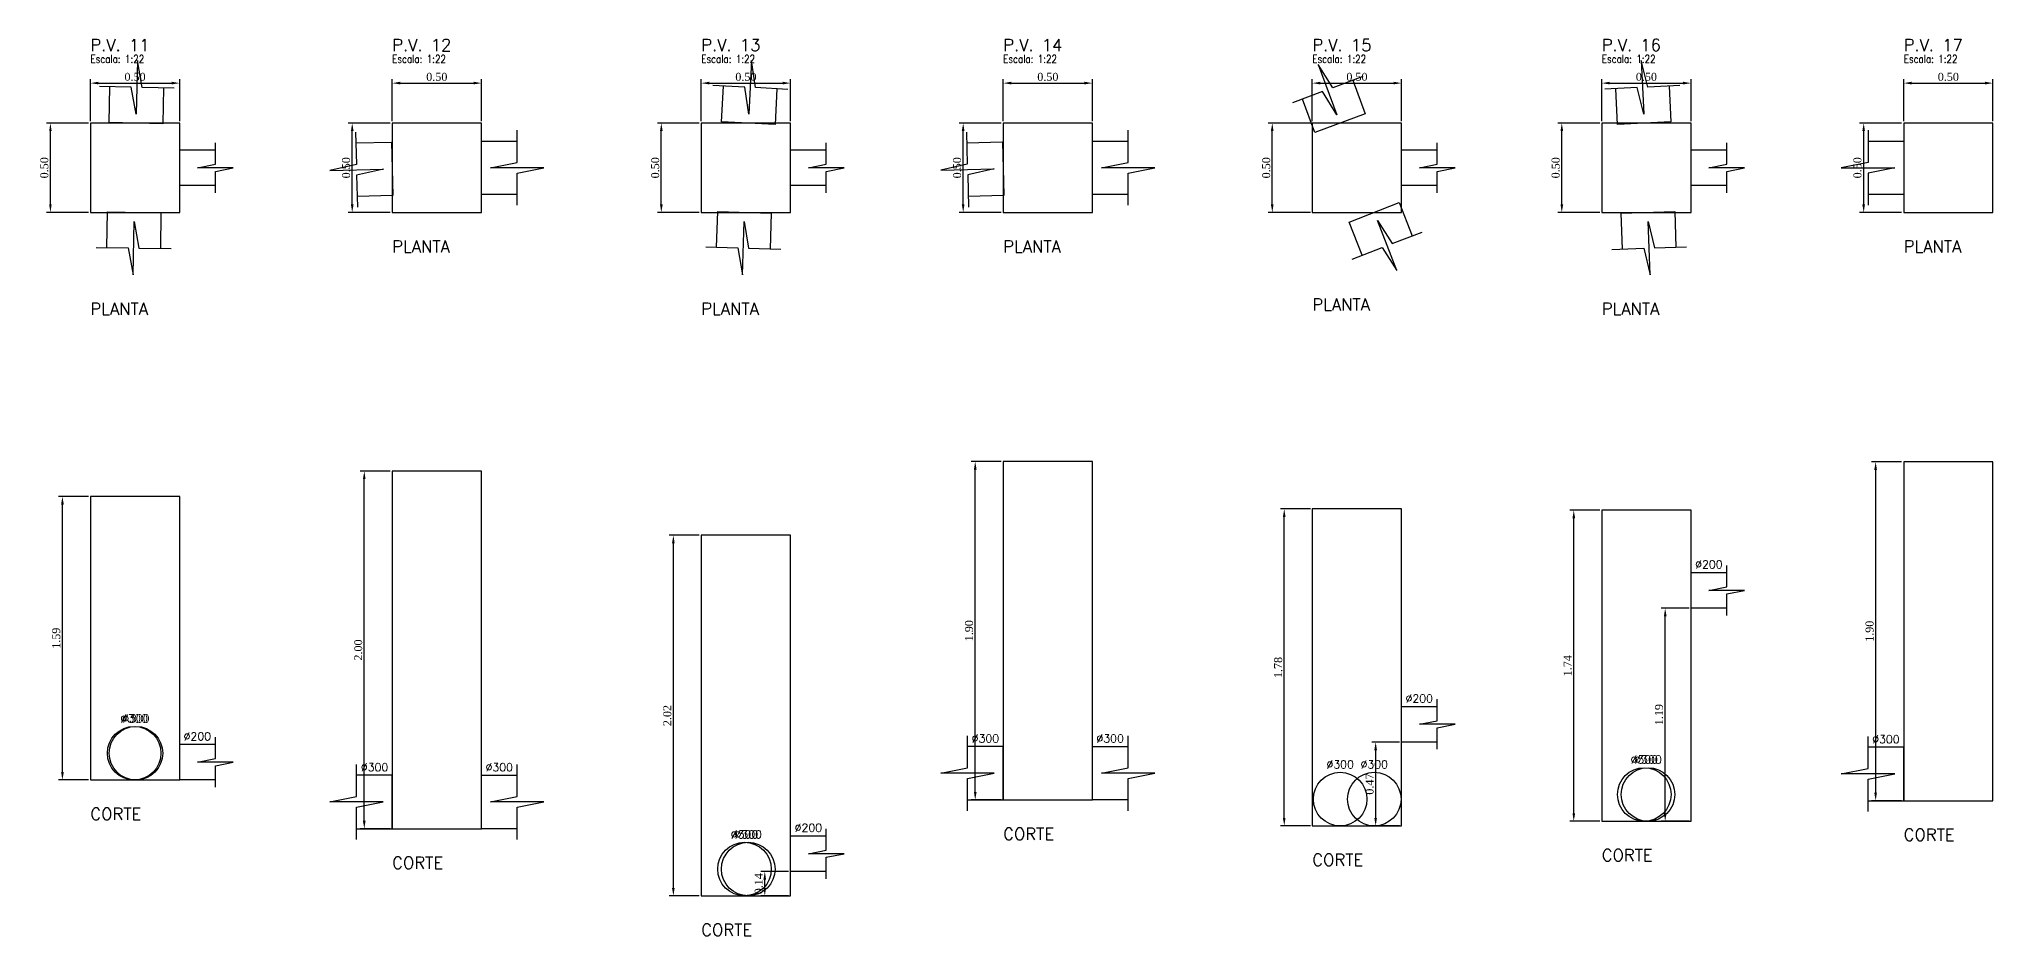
# Model space of a CAD drawing. Extents: x -44 to 14114764, y -20 to 289527804.
# Drawn here: x 359053.47 to 359064.41, y 7353496.06 to 7353501.08 of the extents above; entities that cross this region are included whole.
import ezdxf
from ezdxf.enums import TextEntityAlignment as Align

# ---------------------------------------------------------------- set-up
doc = ezdxf.new("R2010")
doc.units = 0
doc.header["$PDMODE"] = 3
doc.header["$PDSIZE"] = 0.1
for name, color, linetype in [('DETALHE_POCO_COT', 8, 'Continuous'), ('DETALHE_POCO_FOR', 7, 'Continuous'), ('DETALHE_POCO_TIT', 5, 'Continuous'), ('DETALHE_POCO_TUB', 4, 'Continuous'), ('DETALHE_POCO_TXT', 7, 'Continuous')]:
    doc.layers.add(name, color=color, linetype=linetype)
doc.styles.add('ROMANS', font='ROMANS.shx', dxfattribs={"height": 2})
doc.styles.get("Standard").update_dxf_attribs({"font": 'times.ttf'})
doc.dimstyles.new('ISO-25', dxfattribs={"dimtxt": 2.5, "dimasz": 2.5, "dimexe": 1.25, "dimexo": 0.625, "dimtad": 1, "dimtxsty": 'Standard', "dimcen": 2.5, "dimadec": 0, "dimazin": 0, "dimtfac": 1, "dimtmove": 0, "dimatfit": 3, "dimfxl": 1, "dimarcsym": 0})

# ---------------------------------------------------------------- blocks, each defined once
blk = doc.blocks.new('*D49')
at = {"layer": 'Defpoints', "color": 0, "transparency": 16777216}
for p in [(359054.257, 7353500.833), (359053.757, 7353500.609), (359054.257, 7353500.609)]:
    blk.add_point(p, dxfattribs=at)
at = {"layer": 'DETALHE_POCO_COT', "color": 0, "lineweight": -2, "transparency": 16777216}
for p, q in [((359053.757, 7353500.621), (359053.757, 7353500.856)), ((359053.802, 7353500.833), (359054.212, 7353500.833)), ((359054.257, 7353500.621), (359054.257, 7353500.856))]:
    blk.add_line(p, q, dxfattribs=at)
at = {"layer": 'DETALHE_POCO_COT', "color": 0, "transparency": 16777216}
for points in [[(359053.802, 7353500.841), (359053.802, 7353500.826), (359053.757, 7353500.833)], [(359054.212, 7353500.841), (359054.212, 7353500.826), (359054.257, 7353500.833)]]:
    blk.add_solid(points, dxfattribs=at)
at = {"layer": 'DETALHE_POCO_COT', "color": 0, "transparency": 16777216, "insert": (359054.007, 7353500.868), "char_height": 0.0448, "attachment_point": 5}
blk.add_mtext('0.50', dxfattribs=at)
blk = doc.blocks.new('*D50')
at = {"layer": 'Defpoints', "color": 0, "transparency": 16777216}
for p in [(359053.533, 7353500.609), (359053.757, 7353500.609), (359053.757, 7353500.109)]:
    blk.add_point(p, dxfattribs=at)
at = {"layer": 'DETALHE_POCO_COT', "color": 0, "lineweight": -2, "transparency": 16777216}
for p, q in [((359053.746, 7353500.609), (359053.511, 7353500.609)), ((359053.533, 7353500.154), (359053.533, 7353500.565)), ((359053.746, 7353500.109), (359053.511, 7353500.109))]:
    blk.add_line(p, q, dxfattribs=at)
at = {"layer": 'DETALHE_POCO_COT', "color": 0, "transparency": 16777216}
for points in [[(359053.526, 7353500.565), (359053.54, 7353500.565), (359053.533, 7353500.609)], [(359053.526, 7353500.154), (359053.54, 7353500.154), (359053.533, 7353500.109)]]:
    blk.add_solid(points, dxfattribs=at)
at = {"layer": 'DETALHE_POCO_COT', "color": 0, "transparency": 16777216, "insert": (359053.499, 7353500.359), "char_height": 0.0448, "attachment_point": 5, "rotation": 90}
blk.add_mtext('0.50', dxfattribs=at)
blk = doc.blocks.new('*D51')
at = {"layer": 'Defpoints', "color": 0, "transparency": 16777216}
for p in [(359053.6, 7353498.518), (359053.757, 7353498.518), (359053.757, 7353496.93)]:
    blk.add_point(p, dxfattribs=at)
at = {"layer": 'DETALHE_POCO_COT', "color": 0, "lineweight": -2, "transparency": 16777216}
for p, q in [((359053.746, 7353498.518), (359053.578, 7353498.518)), ((359053.6, 7353496.975), (359053.6, 7353498.473)), ((359053.746, 7353496.93), (359053.578, 7353496.93))]:
    blk.add_line(p, q, dxfattribs=at)
at = {"layer": 'DETALHE_POCO_COT', "color": 0, "transparency": 16777216}
for points in [[(359053.593, 7353498.473), (359053.608, 7353498.473), (359053.6, 7353498.518)], [(359053.593, 7353496.975), (359053.608, 7353496.975), (359053.6, 7353496.93)]]:
    blk.add_solid(points, dxfattribs=at)
at = {"layer": 'DETALHE_POCO_COT', "color": 0, "transparency": 16777216, "insert": (359053.566, 7353497.724), "char_height": 0.0448, "attachment_point": 5, "rotation": 90}
blk.add_mtext('1.59', dxfattribs=at)
blk = doc.blocks.new('*D52')
at = {"layer": 'Defpoints', "color": 0, "transparency": 16777216}
for p in [(359055.947, 7353500.833), (359055.447, 7353500.609), (359055.947, 7353500.609)]:
    blk.add_point(p, dxfattribs=at)
at = {"layer": 'DETALHE_POCO_COT', "color": 0, "lineweight": -2, "transparency": 16777216}
for p, q in [((359055.447, 7353500.621), (359055.447, 7353500.856)), ((359055.492, 7353500.833), (359055.903, 7353500.833)), ((359055.947, 7353500.621), (359055.947, 7353500.856))]:
    blk.add_line(p, q, dxfattribs=at)
at = {"layer": 'DETALHE_POCO_COT', "color": 0, "transparency": 16777216}
for points in [[(359055.492, 7353500.841), (359055.492, 7353500.826), (359055.447, 7353500.833)], [(359055.903, 7353500.841), (359055.903, 7353500.826), (359055.947, 7353500.833)]]:
    blk.add_solid(points, dxfattribs=at)
at = {"layer": 'DETALHE_POCO_COT', "color": 0, "transparency": 16777216, "insert": (359055.697, 7353500.868), "char_height": 0.0448, "attachment_point": 5}
blk.add_mtext('0.50', dxfattribs=at)
blk = doc.blocks.new('*D53')
at = {"layer": 'Defpoints', "color": 0, "transparency": 16777216}
for p in [(359055.223, 7353500.609), (359055.447, 7353500.609), (359055.447, 7353500.109)]:
    blk.add_point(p, dxfattribs=at)
at = {"layer": 'DETALHE_POCO_COT', "color": 0, "lineweight": -2, "transparency": 16777216}
for p, q in [((359055.436, 7353500.609), (359055.201, 7353500.609)), ((359055.223, 7353500.154), (359055.223, 7353500.565)), ((359055.436, 7353500.109), (359055.201, 7353500.109))]:
    blk.add_line(p, q, dxfattribs=at)
at = {"layer": 'DETALHE_POCO_COT', "color": 0, "transparency": 16777216}
for points in [[(359055.216, 7353500.565), (359055.231, 7353500.565), (359055.223, 7353500.609)], [(359055.216, 7353500.154), (359055.231, 7353500.154), (359055.223, 7353500.109)]]:
    blk.add_solid(points, dxfattribs=at)
at = {"layer": 'DETALHE_POCO_COT', "color": 0, "transparency": 16777216, "insert": (359055.189, 7353500.359), "char_height": 0.0448, "attachment_point": 5, "rotation": 90}
blk.add_mtext('0.50', dxfattribs=at)
blk = doc.blocks.new('*D54')
at = {"layer": 'Defpoints', "color": 0, "transparency": 16777216}
for p in [(359055.291, 7353498.66), (359055.447, 7353498.66), (359055.447, 7353496.657)]:
    blk.add_point(p, dxfattribs=at)
at = {"layer": 'DETALHE_POCO_COT', "color": 0, "lineweight": -2, "transparency": 16777216}
for p, q in [((359055.436, 7353498.66), (359055.268, 7353498.66)), ((359055.291, 7353496.702), (359055.291, 7353498.615)), ((359055.436, 7353496.657), (359055.268, 7353496.657))]:
    blk.add_line(p, q, dxfattribs=at)
at = {"layer": 'DETALHE_POCO_COT', "color": 0, "transparency": 16777216}
for points in [[(359055.283, 7353498.615), (359055.298, 7353498.615), (359055.291, 7353498.66)], [(359055.283, 7353496.702), (359055.298, 7353496.702), (359055.291, 7353496.657)]]:
    blk.add_solid(points, dxfattribs=at)
at = {"layer": 'DETALHE_POCO_COT', "color": 0, "transparency": 16777216, "insert": (359055.257, 7353497.658), "char_height": 0.0448, "attachment_point": 5, "rotation": 90}
blk.add_mtext('2.00', dxfattribs=at)
blk = doc.blocks.new('*D55')
at = {"layer": 'Defpoints', "color": 0, "transparency": 16777216}
for p in [(359057.678, 7353500.833), (359057.178, 7353500.609), (359057.678, 7353500.609)]:
    blk.add_point(p, dxfattribs=at)
at = {"layer": 'DETALHE_POCO_COT', "color": 0, "lineweight": -2, "transparency": 16777216}
for p, q in [((359057.178, 7353500.621), (359057.178, 7353500.856)), ((359057.223, 7353500.833), (359057.634, 7353500.833)), ((359057.678, 7353500.621), (359057.678, 7353500.856))]:
    blk.add_line(p, q, dxfattribs=at)
at = {"layer": 'DETALHE_POCO_COT', "color": 0, "transparency": 16777216}
for points in [[(359057.223, 7353500.841), (359057.223, 7353500.826), (359057.178, 7353500.833)], [(359057.634, 7353500.841), (359057.634, 7353500.826), (359057.678, 7353500.833)]]:
    blk.add_solid(points, dxfattribs=at)
at = {"layer": 'DETALHE_POCO_COT', "color": 0, "transparency": 16777216, "insert": (359057.428, 7353500.868), "char_height": 0.0448, "attachment_point": 5}
blk.add_mtext('0.50', dxfattribs=at)
blk = doc.blocks.new('*D56')
at = {"layer": 'Defpoints', "color": 0, "transparency": 16777216}
for p in [(359056.954, 7353500.609), (359057.178, 7353500.609), (359057.178, 7353500.109)]:
    blk.add_point(p, dxfattribs=at)
at = {"layer": 'DETALHE_POCO_COT', "color": 0, "lineweight": -2, "transparency": 16777216}
for p, q in [((359057.167, 7353500.609), (359056.932, 7353500.609)), ((359056.954, 7353500.154), (359056.954, 7353500.565)), ((359057.167, 7353500.109), (359056.932, 7353500.109))]:
    blk.add_line(p, q, dxfattribs=at)
at = {"layer": 'DETALHE_POCO_COT', "color": 0, "transparency": 16777216}
for points in [[(359056.947, 7353500.565), (359056.962, 7353500.565), (359056.954, 7353500.609)], [(359056.947, 7353500.154), (359056.962, 7353500.154), (359056.954, 7353500.109)]]:
    blk.add_solid(points, dxfattribs=at)
at = {"layer": 'DETALHE_POCO_COT', "color": 0, "transparency": 16777216, "insert": (359056.92, 7353500.359), "char_height": 0.0448, "attachment_point": 5, "rotation": 90}
blk.add_mtext('0.50', dxfattribs=at)
blk = doc.blocks.new('*D57')
at = {"layer": 'Defpoints', "color": 0, "transparency": 16777216}
for p in [(359057.022, 7353498.301), (359057.178, 7353498.301), (359057.178, 7353496.281)]:
    blk.add_point(p, dxfattribs=at)
at = {"layer": 'DETALHE_POCO_COT', "color": 0, "lineweight": -2, "transparency": 16777216}
for p, q in [((359057.167, 7353498.301), (359056.999, 7353498.301)), ((359057.022, 7353496.325), (359057.022, 7353498.256)), ((359057.167, 7353496.281), (359056.999, 7353496.281))]:
    blk.add_line(p, q, dxfattribs=at)
at = {"layer": 'DETALHE_POCO_COT', "color": 0, "transparency": 16777216}
for points in [[(359057.014, 7353498.256), (359057.029, 7353498.256), (359057.022, 7353498.301)], [(359057.014, 7353496.325), (359057.029, 7353496.325), (359057.022, 7353496.281)]]:
    blk.add_solid(points, dxfattribs=at)
at = {"layer": 'DETALHE_POCO_COT', "color": 0, "transparency": 16777216, "insert": (359056.988, 7353497.291), "char_height": 0.0448, "attachment_point": 5, "rotation": 90}
blk.add_mtext('2.02', dxfattribs=at)
blk = doc.blocks.new('*D58')
at = {"layer": 'Defpoints', "color": 0, "transparency": 16777216}
for p in [(359057.534, 7353496.417), (359057.678, 7353496.417), (359057.678, 7353496.281)]:
    blk.add_point(p, dxfattribs=at)
at = {"layer": 'DETALHE_POCO_COT', "color": 0, "lineweight": -2, "transparency": 16777216}
for p, q in [((359057.667, 7353496.417), (359057.511, 7353496.417)), ((359057.667, 7353496.281), (359057.511, 7353496.281)), ((359057.534, 7353496.325), (359057.534, 7353496.372))]:
    blk.add_line(p, q, dxfattribs=at)
at = {"layer": 'DETALHE_POCO_COT', "color": 0, "transparency": 16777216}
for points in [[(359057.526, 7353496.372), (359057.541, 7353496.372), (359057.534, 7353496.417)], [(359057.526, 7353496.325), (359057.541, 7353496.325), (359057.534, 7353496.281)]]:
    blk.add_solid(points, dxfattribs=at)
at = {"layer": 'DETALHE_POCO_COT', "color": 0, "transparency": 16777216, "insert": (359057.5, 7353496.349), "char_height": 0.0448, "attachment_point": 5, "rotation": 90}
blk.add_mtext('0.14', dxfattribs=at)
blk = doc.blocks.new('*D59')
at = {"layer": 'Defpoints', "color": 0, "transparency": 16777216}
for p in [(359059.369, 7353500.833), (359058.869, 7353500.609), (359059.369, 7353500.609)]:
    blk.add_point(p, dxfattribs=at)
at = {"layer": 'DETALHE_POCO_COT', "color": 0, "lineweight": -2, "transparency": 16777216}
for p, q in [((359058.869, 7353500.621), (359058.869, 7353500.856)), ((359058.914, 7353500.833), (359059.324, 7353500.833)), ((359059.369, 7353500.621), (359059.369, 7353500.856))]:
    blk.add_line(p, q, dxfattribs=at)
at = {"layer": 'DETALHE_POCO_COT', "color": 0, "transparency": 16777216}
for points in [[(359058.914, 7353500.841), (359058.914, 7353500.826), (359058.869, 7353500.833)], [(359059.324, 7353500.841), (359059.324, 7353500.826), (359059.369, 7353500.833)]]:
    blk.add_solid(points, dxfattribs=at)
at = {"layer": 'DETALHE_POCO_COT', "color": 0, "transparency": 16777216, "insert": (359059.119, 7353500.868), "char_height": 0.0448, "attachment_point": 5}
blk.add_mtext('0.50', dxfattribs=at)
blk = doc.blocks.new('*D60')
at = {"layer": 'Defpoints', "color": 0, "transparency": 16777216}
for p in [(359058.645, 7353500.609), (359058.869, 7353500.609), (359058.869, 7353500.109)]:
    blk.add_point(p, dxfattribs=at)
at = {"layer": 'DETALHE_POCO_COT', "color": 0, "lineweight": -2, "transparency": 16777216}
for p, q in [((359058.858, 7353500.609), (359058.622, 7353500.609)), ((359058.645, 7353500.154), (359058.645, 7353500.565)), ((359058.858, 7353500.109), (359058.622, 7353500.109))]:
    blk.add_line(p, q, dxfattribs=at)
at = {"layer": 'DETALHE_POCO_COT', "color": 0, "transparency": 16777216}
for points in [[(359058.637, 7353500.565), (359058.652, 7353500.565), (359058.645, 7353500.609)], [(359058.637, 7353500.154), (359058.652, 7353500.154), (359058.645, 7353500.109)]]:
    blk.add_solid(points, dxfattribs=at)
at = {"layer": 'DETALHE_POCO_COT', "color": 0, "transparency": 16777216, "insert": (359058.611, 7353500.359), "char_height": 0.0448, "attachment_point": 5, "rotation": 90}
blk.add_mtext('0.50', dxfattribs=at)
blk = doc.blocks.new('*D61')
at = {"layer": 'Defpoints', "color": 0, "transparency": 16777216}
for p in [(359058.712, 7353498.714), (359058.869, 7353498.714), (359058.869, 7353496.818)]:
    blk.add_point(p, dxfattribs=at)
at = {"layer": 'DETALHE_POCO_COT', "color": 0, "lineweight": -2, "transparency": 16777216}
for p, q in [((359058.858, 7353498.714), (359058.69, 7353498.714)), ((359058.712, 7353496.863), (359058.712, 7353498.669)), ((359058.858, 7353496.818), (359058.69, 7353496.818))]:
    blk.add_line(p, q, dxfattribs=at)
at = {"layer": 'DETALHE_POCO_COT', "color": 0, "transparency": 16777216}
for points in [[(359058.705, 7353498.669), (359058.72, 7353498.669), (359058.712, 7353498.714)], [(359058.705, 7353496.863), (359058.72, 7353496.863), (359058.712, 7353496.818)]]:
    blk.add_solid(points, dxfattribs=at)
at = {"layer": 'DETALHE_POCO_COT', "color": 0, "transparency": 16777216, "insert": (359058.678, 7353497.766), "char_height": 0.0448, "attachment_point": 5, "rotation": 90}
blk.add_mtext('1.90', dxfattribs=at)
blk = doc.blocks.new('*D62')
at = {"layer": 'Defpoints', "color": 0, "transparency": 16777216}
for p in [(359061.1, 7353500.833), (359060.6, 7353500.609), (359061.1, 7353500.609)]:
    blk.add_point(p, dxfattribs=at)
at = {"layer": 'DETALHE_POCO_COT', "color": 0, "lineweight": -2, "transparency": 16777216}
for p, q in [((359060.6, 7353500.621), (359060.6, 7353500.856)), ((359060.645, 7353500.833), (359061.055, 7353500.833)), ((359061.1, 7353500.621), (359061.1, 7353500.856))]:
    blk.add_line(p, q, dxfattribs=at)
at = {"layer": 'DETALHE_POCO_COT', "color": 0, "transparency": 16777216}
for points in [[(359060.645, 7353500.841), (359060.645, 7353500.826), (359060.6, 7353500.833)], [(359061.055, 7353500.841), (359061.055, 7353500.826), (359061.1, 7353500.833)]]:
    blk.add_solid(points, dxfattribs=at)
at = {"layer": 'DETALHE_POCO_COT', "color": 0, "transparency": 16777216, "insert": (359060.85, 7353500.868), "char_height": 0.0448, "attachment_point": 5}
blk.add_mtext('0.50', dxfattribs=at)
blk = doc.blocks.new('*D63')
at = {"layer": 'Defpoints', "color": 0, "transparency": 16777216}
for p in [(359060.376, 7353500.609), (359060.6, 7353500.609), (359060.6, 7353500.109)]:
    blk.add_point(p, dxfattribs=at)
at = {"layer": 'DETALHE_POCO_COT', "color": 0, "lineweight": -2, "transparency": 16777216}
for p, q in [((359060.589, 7353500.609), (359060.353, 7353500.609)), ((359060.376, 7353500.154), (359060.376, 7353500.565)), ((359060.589, 7353500.109), (359060.353, 7353500.109))]:
    blk.add_line(p, q, dxfattribs=at)
at = {"layer": 'DETALHE_POCO_COT', "color": 0, "transparency": 16777216}
for points in [[(359060.368, 7353500.565), (359060.383, 7353500.565), (359060.376, 7353500.609)], [(359060.368, 7353500.154), (359060.383, 7353500.154), (359060.376, 7353500.109)]]:
    blk.add_solid(points, dxfattribs=at)
at = {"layer": 'DETALHE_POCO_COT', "color": 0, "transparency": 16777216, "insert": (359060.342, 7353500.359), "char_height": 0.0448, "attachment_point": 5, "rotation": 90}
blk.add_mtext('0.50', dxfattribs=at)
blk = doc.blocks.new('*D64')
at = {"layer": 'Defpoints', "color": 0, "transparency": 16777216}
for p in [(359060.443, 7353498.448), (359060.6, 7353498.448), (359060.6, 7353496.673)]:
    blk.add_point(p, dxfattribs=at)
at = {"layer": 'DETALHE_POCO_COT', "color": 0, "lineweight": -2, "transparency": 16777216}
for p, q in [((359060.589, 7353498.448), (359060.421, 7353498.448)), ((359060.443, 7353496.718), (359060.443, 7353498.403)), ((359060.589, 7353496.673), (359060.421, 7353496.673))]:
    blk.add_line(p, q, dxfattribs=at)
at = {"layer": 'DETALHE_POCO_COT', "color": 0, "transparency": 16777216}
for points in [[(359060.435, 7353498.403), (359060.45, 7353498.403), (359060.443, 7353498.448)], [(359060.435, 7353496.718), (359060.45, 7353496.718), (359060.443, 7353496.673)]]:
    blk.add_solid(points, dxfattribs=at)
at = {"layer": 'DETALHE_POCO_COT', "color": 0, "transparency": 16777216, "insert": (359060.409, 7353497.56), "char_height": 0.0448, "attachment_point": 5, "rotation": 90}
blk.add_mtext('1.78', dxfattribs=at)
blk = doc.blocks.new('*D65')
at = {"layer": 'Defpoints', "color": 0, "transparency": 16777216}
for p in [(359060.955, 7353497.142), (359061.1, 7353497.142), (359061.1, 7353496.673)]:
    blk.add_point(p, dxfattribs=at)
at = {"layer": 'DETALHE_POCO_COT', "color": 0, "lineweight": -2, "transparency": 16777216}
for p, q in [((359061.089, 7353497.142), (359060.933, 7353497.142)), ((359060.955, 7353496.718), (359060.955, 7353497.097)), ((359061.089, 7353496.673), (359060.933, 7353496.673))]:
    blk.add_line(p, q, dxfattribs=at)
at = {"layer": 'DETALHE_POCO_COT', "color": 0, "transparency": 16777216}
for points in [[(359060.947, 7353497.097), (359060.962, 7353497.097), (359060.955, 7353497.142)], [(359060.947, 7353496.718), (359060.962, 7353496.718), (359060.955, 7353496.673)]]:
    blk.add_solid(points, dxfattribs=at)
at = {"layer": 'DETALHE_POCO_COT', "color": 0, "transparency": 16777216, "insert": (359060.921, 7353496.907), "char_height": 0.0448, "attachment_point": 5, "rotation": 90}
blk.add_mtext('0.47', dxfattribs=at)
blk = doc.blocks.new('*D66')
at = {"layer": 'Defpoints', "color": 0, "transparency": 16777216}
for p in [(359062.721, 7353500.833), (359062.221, 7353500.609), (359062.721, 7353500.609)]:
    blk.add_point(p, dxfattribs=at)
at = {"layer": 'DETALHE_POCO_COT', "color": 0, "lineweight": -2, "transparency": 16777216}
for p, q in [((359062.221, 7353500.621), (359062.221, 7353500.856)), ((359062.266, 7353500.833), (359062.676, 7353500.833)), ((359062.721, 7353500.621), (359062.721, 7353500.856))]:
    blk.add_line(p, q, dxfattribs=at)
at = {"layer": 'DETALHE_POCO_COT', "color": 0, "transparency": 16777216}
for points in [[(359062.266, 7353500.841), (359062.266, 7353500.826), (359062.221, 7353500.833)], [(359062.676, 7353500.841), (359062.676, 7353500.826), (359062.721, 7353500.833)]]:
    blk.add_solid(points, dxfattribs=at)
at = {"layer": 'DETALHE_POCO_COT', "color": 0, "transparency": 16777216, "insert": (359062.471, 7353500.868), "char_height": 0.0448, "attachment_point": 5}
blk.add_mtext('0.50', dxfattribs=at)
blk = doc.blocks.new('*D67')
at = {"layer": 'Defpoints', "color": 0, "transparency": 16777216}
for p in [(359061.997, 7353500.609), (359062.221, 7353500.609), (359062.221, 7353500.109)]:
    blk.add_point(p, dxfattribs=at)
at = {"layer": 'DETALHE_POCO_COT', "color": 0, "lineweight": -2, "transparency": 16777216}
for p, q in [((359062.21, 7353500.609), (359061.975, 7353500.609)), ((359061.997, 7353500.154), (359061.997, 7353500.565)), ((359062.21, 7353500.109), (359061.975, 7353500.109))]:
    blk.add_line(p, q, dxfattribs=at)
at = {"layer": 'DETALHE_POCO_COT', "color": 0, "transparency": 16777216}
for points in [[(359061.99, 7353500.565), (359062.005, 7353500.565), (359061.997, 7353500.609)], [(359061.99, 7353500.154), (359062.005, 7353500.154), (359061.997, 7353500.109)]]:
    blk.add_solid(points, dxfattribs=at)
at = {"layer": 'DETALHE_POCO_COT', "color": 0, "transparency": 16777216, "insert": (359061.963, 7353500.359), "char_height": 0.0448, "attachment_point": 5, "rotation": 90}
blk.add_mtext('0.50', dxfattribs=at)
blk = doc.blocks.new('*D68')
at = {"layer": 'Defpoints', "color": 0, "transparency": 16777216}
for p in [(359062.064, 7353498.441), (359062.221, 7353498.441), (359062.221, 7353496.699)]:
    blk.add_point(p, dxfattribs=at)
at = {"layer": 'DETALHE_POCO_COT', "color": 0, "lineweight": -2, "transparency": 16777216}
for p, q in [((359062.21, 7353498.441), (359062.042, 7353498.441)), ((359062.064, 7353496.744), (359062.064, 7353498.396)), ((359062.21, 7353496.699), (359062.042, 7353496.699))]:
    blk.add_line(p, q, dxfattribs=at)
at = {"layer": 'DETALHE_POCO_COT', "color": 0, "transparency": 16777216}
for points in [[(359062.057, 7353498.396), (359062.072, 7353498.396), (359062.064, 7353498.441)], [(359062.057, 7353496.744), (359062.072, 7353496.744), (359062.064, 7353496.699)]]:
    blk.add_solid(points, dxfattribs=at)
at = {"layer": 'DETALHE_POCO_COT', "color": 0, "transparency": 16777216, "insert": (359062.03, 7353497.57), "char_height": 0.0448, "attachment_point": 5, "rotation": 90}
blk.add_mtext('1.74', dxfattribs=at)
blk = doc.blocks.new('*D69')
at = {"layer": 'Defpoints', "color": 0, "transparency": 16777216}
for p in [(359062.576, 7353497.892), (359062.721, 7353497.892), (359062.721, 7353496.699)]:
    blk.add_point(p, dxfattribs=at)
at = {"layer": 'DETALHE_POCO_COT', "color": 0, "lineweight": -2, "transparency": 16777216}
for p, q in [((359062.71, 7353497.892), (359062.554, 7353497.892)), ((359062.576, 7353496.744), (359062.576, 7353497.847)), ((359062.71, 7353496.699), (359062.554, 7353496.699))]:
    blk.add_line(p, q, dxfattribs=at)
at = {"layer": 'DETALHE_POCO_COT', "color": 0, "transparency": 16777216}
for points in [[(359062.569, 7353497.847), (359062.584, 7353497.847), (359062.576, 7353497.892)], [(359062.569, 7353496.744), (359062.584, 7353496.744), (359062.576, 7353496.699)]]:
    blk.add_solid(points, dxfattribs=at)
at = {"layer": 'DETALHE_POCO_COT', "color": 0, "transparency": 16777216, "insert": (359062.542, 7353497.296), "char_height": 0.0448, "attachment_point": 5, "rotation": 90}
blk.add_mtext('1.19', dxfattribs=at)
blk = doc.blocks.new('*D70')
at = {"layer": 'Defpoints', "color": 0, "transparency": 16777216}
for p in [(359064.412, 7353500.833), (359063.912, 7353500.609), (359064.412, 7353500.609)]:
    blk.add_point(p, dxfattribs=at)
at = {"layer": 'DETALHE_POCO_COT', "color": 0, "lineweight": -2, "transparency": 16777216}
for p, q in [((359063.912, 7353500.621), (359063.912, 7353500.856)), ((359063.956, 7353500.833), (359064.367, 7353500.833)), ((359064.412, 7353500.621), (359064.412, 7353500.856))]:
    blk.add_line(p, q, dxfattribs=at)
at = {"layer": 'DETALHE_POCO_COT', "color": 0, "transparency": 16777216}
for points in [[(359063.956, 7353500.841), (359063.956, 7353500.826), (359063.912, 7353500.833)], [(359064.367, 7353500.841), (359064.367, 7353500.826), (359064.412, 7353500.833)]]:
    blk.add_solid(points, dxfattribs=at)
at = {"layer": 'DETALHE_POCO_COT', "color": 0, "transparency": 16777216, "insert": (359064.162, 7353500.868), "char_height": 0.0448, "attachment_point": 5}
blk.add_mtext('0.50', dxfattribs=at)
blk = doc.blocks.new('*D71')
at = {"layer": 'Defpoints', "color": 0, "transparency": 16777216}
for p in [(359063.688, 7353500.609), (359063.912, 7353500.609), (359063.912, 7353500.109)]:
    blk.add_point(p, dxfattribs=at)
at = {"layer": 'DETALHE_POCO_COT', "color": 0, "lineweight": -2, "transparency": 16777216}
for p, q in [((359063.9, 7353500.609), (359063.665, 7353500.609)), ((359063.688, 7353500.154), (359063.688, 7353500.565)), ((359063.9, 7353500.109), (359063.665, 7353500.109))]:
    blk.add_line(p, q, dxfattribs=at)
at = {"layer": 'DETALHE_POCO_COT', "color": 0, "transparency": 16777216}
for points in [[(359063.68, 7353500.565), (359063.695, 7353500.565), (359063.688, 7353500.609)], [(359063.68, 7353500.154), (359063.695, 7353500.154), (359063.688, 7353500.109)]]:
    blk.add_solid(points, dxfattribs=at)
at = {"layer": 'DETALHE_POCO_COT', "color": 0, "transparency": 16777216, "insert": (359063.653, 7353500.359), "char_height": 0.0448, "attachment_point": 5, "rotation": 90}
blk.add_mtext('0.50', dxfattribs=at)
blk = doc.blocks.new('*D72')
at = {"layer": 'Defpoints', "color": 0, "transparency": 16777216}
for p in [(359063.755, 7353498.712), (359063.912, 7353498.712), (359063.912, 7353496.814)]:
    blk.add_point(p, dxfattribs=at)
at = {"layer": 'DETALHE_POCO_COT', "color": 0, "lineweight": -2, "transparency": 16777216}
for p, q in [((359063.9, 7353498.712), (359063.732, 7353498.712)), ((359063.755, 7353496.859), (359063.755, 7353498.667)), ((359063.9, 7353496.814), (359063.732, 7353496.814))]:
    blk.add_line(p, q, dxfattribs=at)
at = {"layer": 'DETALHE_POCO_COT', "color": 0, "transparency": 16777216}
for points in [[(359063.747, 7353498.667), (359063.762, 7353498.667), (359063.755, 7353498.712)], [(359063.747, 7353496.859), (359063.762, 7353496.859), (359063.755, 7353496.814)]]:
    blk.add_solid(points, dxfattribs=at)
at = {"layer": 'DETALHE_POCO_COT', "color": 0, "transparency": 16777216, "insert": (359063.721, 7353497.763), "char_height": 0.0448, "attachment_point": 5, "rotation": 90}
blk.add_mtext('1.90', dxfattribs=at)

msp = doc.modelspace()

# ---------------------------------------------------------------- linework, layer by layer
at = {"layer": 'DETALHE_POCO_FOR', "linetype": 'Continuous'}
for points in [[(359053.757, 7353500.109), (359054.257, 7353500.109), (359054.257, 7353500.609), (359053.757, 7353500.609)], [(359053.757, 7353500.109), (359054.257, 7353500.109), (359054.257, 7353500.609), (359053.757, 7353500.609)], [(359055.447, 7353500.109), (359055.947, 7353500.109), (359055.947, 7353500.609), (359055.447, 7353500.609)], [(359055.447, 7353500.109), (359055.947, 7353500.109), (359055.947, 7353500.609), (359055.447, 7353500.609)], [(359057.178, 7353500.109), (359057.678, 7353500.109), (359057.678, 7353500.609), (359057.178, 7353500.609)], [(359057.178, 7353500.109), (359057.678, 7353500.109), (359057.678, 7353500.609), (359057.178, 7353500.609)], [(359058.869, 7353500.109), (359059.369, 7353500.109), (359059.369, 7353500.609), (359058.869, 7353500.609)], [(359058.869, 7353500.109), (359059.369, 7353500.109), (359059.369, 7353500.609), (359058.869, 7353500.609)], [(359060.6, 7353500.109), (359061.1, 7353500.109), (359061.1, 7353500.609), (359060.6, 7353500.609)], [(359060.6, 7353500.109), (359061.1, 7353500.109), (359061.1, 7353500.609), (359060.6, 7353500.609)], [(359062.221, 7353500.109), (359062.721, 7353500.109), (359062.721, 7353500.609), (359062.221, 7353500.609)], [(359062.221, 7353500.109), (359062.721, 7353500.109), (359062.721, 7353500.609), (359062.221, 7353500.609)], [(359063.912, 7353500.109), (359064.412, 7353500.109), (359064.412, 7353500.609), (359063.912, 7353500.609)], [(359063.912, 7353500.109), (359064.412, 7353500.109), (359064.412, 7353500.609), (359063.912, 7353500.609)], [(359058.869, 7353496.818), (359059.369, 7353496.818), (359059.369, 7353498.714), (359058.869, 7353498.714)], [(359058.869, 7353496.818), (359059.369, 7353496.818), (359059.369, 7353498.714), (359058.869, 7353498.714)], [(359063.912, 7353496.814), (359064.412, 7353496.814), (359064.412, 7353498.712), (359063.912, 7353498.712)], [(359063.912, 7353496.814), (359064.412, 7353496.814), (359064.412, 7353498.712), (359063.912, 7353498.712)], [(359055.447, 7353496.657), (359055.947, 7353496.657), (359055.947, 7353498.66), (359055.447, 7353498.66)], [(359055.447, 7353496.657), (359055.947, 7353496.657), (359055.947, 7353498.66), (359055.447, 7353498.66)], [(359053.757, 7353496.93), (359054.257, 7353496.93), (359054.257, 7353498.518), (359053.757, 7353498.518)], [(359053.757, 7353496.93), (359054.257, 7353496.93), (359054.257, 7353498.518), (359053.757, 7353498.518)], [(359060.6, 7353496.673), (359061.1, 7353496.673), (359061.1, 7353498.448), (359060.6, 7353498.448)], [(359060.6, 7353496.673), (359061.1, 7353496.673), (359061.1, 7353498.448), (359060.6, 7353498.448)], [(359062.221, 7353496.699), (359062.721, 7353496.699), (359062.721, 7353498.441), (359062.221, 7353498.441)], [(359062.221, 7353496.699), (359062.721, 7353496.699), (359062.721, 7353498.441), (359062.221, 7353498.441)], [(359057.178, 7353496.281), (359057.678, 7353496.281), (359057.678, 7353498.301), (359057.178, 7353498.301)], [(359057.178, 7353496.281), (359057.678, 7353496.281), (359057.678, 7353498.301), (359057.178, 7353498.301)]]:
    msp.add_lwpolyline(points, close=True, dxfattribs=at)
at = {"layer": 'DETALHE_POCO_TUB', "linetype": 'Continuous'}
for points in [[(359054.226, 7353500.805), (359054.046, 7353500.809), (359054.02, 7353500.959), (359054.013, 7353500.659), (359053.986, 7353500.81), (359053.807, 7353500.814)], [(359057.662, 7353500.798), (359057.482, 7353500.808), (359057.46, 7353500.959), (359057.444, 7353500.659), (359057.422, 7353500.811), (359057.242, 7353500.82)], [(359060.882, 7353500.871), (359060.714, 7353500.807), (359060.633, 7353500.937), (359060.738, 7353500.656), (359060.657, 7353500.786), (359060.489, 7353500.723)], [(359062.658, 7353500.82), (359062.479, 7353500.811), (359062.441, 7353500.959), (359062.456, 7353500.659), (359062.419, 7353500.808), (359062.239, 7353500.799)], [(359054.166, 7353500.806), (359054.162, 7353500.606), (359053.862, 7353500.613), (359053.866, 7353500.813)], [(359057.602, 7353500.801), (359057.591, 7353500.602), (359057.292, 7353500.617), (359057.302, 7353500.817)], [(359060.826, 7353500.849), (359060.896, 7353500.662), (359060.615, 7353500.557), (359060.545, 7353500.744)], [(359062.598, 7353500.817), (359062.608, 7353500.617), (359062.309, 7353500.602), (359062.299, 7353500.802)], [(359055.242, 7353500.558), (359055.247, 7353500.378), (359055.098, 7353500.344), (359055.398, 7353500.352), (359055.248, 7353500.318), (359055.253, 7353500.138)], [(359056.147, 7353500.149), (359056.147, 7353500.329), (359056.297, 7353500.359), (359055.997, 7353500.359), (359056.147, 7353500.389), (359056.147, 7353500.569)], [(359058.664, 7353500.559), (359058.668, 7353500.379), (359058.519, 7353500.346), (359058.819, 7353500.353), (359058.67, 7353500.319), (359058.674, 7353500.139)], [(359059.569, 7353500.149), (359059.569, 7353500.329), (359059.719, 7353500.359), (359059.419, 7353500.359), (359059.569, 7353500.389), (359059.569, 7353500.569)], [(359063.712, 7353500.569), (359063.712, 7353500.389), (359063.562, 7353500.359), (359063.862, 7353500.359), (359063.712, 7353500.329), (359063.712, 7353500.149)], [(359054.457, 7353500.259), (359054.257, 7353500.259), (359054.257, 7353500.459), (359054.457, 7353500.459)], [(359054.457, 7353500.219), (359054.457, 7353500.339), (359054.557, 7353500.359), (359054.357, 7353500.359), (359054.457, 7353500.379), (359054.457, 7353500.499)], [(359055.244, 7353500.498), (359055.444, 7353500.503), (359055.451, 7353500.203), (359055.251, 7353500.198)], [(359056.147, 7353500.209), (359055.947, 7353500.209), (359055.947, 7353500.509), (359056.147, 7353500.509)], [(359057.878, 7353500.259), (359057.678, 7353500.259), (359057.678, 7353500.459), (359057.878, 7353500.459)], [(359057.878, 7353500.219), (359057.878, 7353500.339), (359057.978, 7353500.359), (359057.778, 7353500.359), (359057.878, 7353500.379), (359057.878, 7353500.499)], [(359058.666, 7353500.499), (359058.865, 7353500.504), (359058.872, 7353500.204), (359058.672, 7353500.199)], [(359059.569, 7353500.209), (359059.369, 7353500.209), (359059.369, 7353500.509), (359059.569, 7353500.509)], [(359061.3, 7353500.259), (359061.1, 7353500.259), (359061.1, 7353500.459), (359061.3, 7353500.459)], [(359061.3, 7353500.219), (359061.3, 7353500.339), (359061.4, 7353500.359), (359061.2, 7353500.359), (359061.3, 7353500.379), (359061.3, 7353500.499)], [(359062.921, 7353500.259), (359062.721, 7353500.259), (359062.721, 7353500.459), (359062.921, 7353500.459)], [(359062.921, 7353500.219), (359062.921, 7353500.339), (359063.021, 7353500.359), (359062.821, 7353500.359), (359062.921, 7353500.379), (359062.921, 7353500.499)], [(359063.712, 7353500.509), (359063.912, 7353500.509), (359063.912, 7353500.209), (359063.712, 7353500.209)], [(359053.849, 7353499.912), (359053.853, 7353500.112), (359054.152, 7353500.107), (359054.149, 7353499.907)], [(359057.264, 7353499.915), (359057.27, 7353500.114), (359057.57, 7353500.104), (359057.563, 7353499.905)], [(359060.88, 7353499.869), (359060.807, 7353500.055), (359061.087, 7353500.164), (359061.159, 7353499.978)], [(359062.337, 7353499.904), (359062.33, 7353500.104), (359062.63, 7353500.115), (359062.636, 7353499.915)], [(359053.789, 7353499.913), (359053.969, 7353499.91), (359053.996, 7353499.759), (359054.002, 7353500.059), (359054.029, 7353499.909), (359054.209, 7353499.906)], [(359057.204, 7353499.917), (359057.383, 7353499.911), (359057.408, 7353499.76), (359057.418, 7353500.059), (359057.443, 7353499.909), (359057.623, 7353499.903)], [(359060.824, 7353499.847), (359060.992, 7353499.912), (359061.074, 7353499.783), (359060.965, 7353500.063), (359061.048, 7353499.934), (359061.215, 7353499.999)], [(359062.277, 7353499.902), (359062.456, 7353499.909), (359062.492, 7353499.76), (359062.481, 7353500.059), (359062.516, 7353499.911), (359062.696, 7353499.917)], [(359062.921, 7353497.892), (359062.721, 7353497.892), (359062.721, 7353498.092), (359062.921, 7353498.092)], [(359062.921, 7353497.852), (359062.921, 7353497.972), (359063.021, 7353497.992), (359062.821, 7353497.992), (359062.921, 7353498.012), (359062.921, 7353498.132)], [(359061.3, 7353497.102), (359061.3, 7353497.222), (359061.4, 7353497.242), (359061.2, 7353497.242), (359061.3, 7353497.262), (359061.3, 7353497.382)], [(359061.3, 7353497.142), (359061.1, 7353497.142), (359061.1, 7353497.342), (359061.3, 7353497.342)], [(359054.457, 7353496.89), (359054.457, 7353497.01), (359054.557, 7353497.03), (359054.357, 7353497.03), (359054.457, 7353497.05), (359054.457, 7353497.17)], [(359058.669, 7353496.758), (359058.669, 7353496.938), (359058.819, 7353496.968), (359058.519, 7353496.968), (359058.669, 7353496.998), (359058.669, 7353497.178)], [(359059.569, 7353496.758), (359059.569, 7353496.938), (359059.719, 7353496.968), (359059.419, 7353496.968), (359059.569, 7353496.998), (359059.569, 7353497.178)], [(359063.712, 7353496.754), (359063.712, 7353496.934), (359063.862, 7353496.964), (359063.562, 7353496.964), (359063.712, 7353496.994), (359063.712, 7353497.174)], [(359054.457, 7353496.93), (359054.257, 7353496.93), (359054.257, 7353497.13), (359054.457, 7353497.13)], [(359058.669, 7353496.818), (359058.869, 7353496.818), (359058.869, 7353497.118), (359058.669, 7353497.118)], [(359059.569, 7353496.818), (359059.369, 7353496.818), (359059.369, 7353497.118), (359059.569, 7353497.118)], [(359063.712, 7353496.814), (359063.912, 7353496.814), (359063.912, 7353497.114), (359063.712, 7353497.114)], [(359055.247, 7353496.597), (359055.247, 7353496.777), (359055.397, 7353496.807), (359055.097, 7353496.807), (359055.247, 7353496.837), (359055.247, 7353497.017)], [(359055.247, 7353496.657), (359055.447, 7353496.657), (359055.447, 7353496.957), (359055.247, 7353496.957)], [(359056.147, 7353496.657), (359055.947, 7353496.657), (359055.947, 7353496.957), (359056.147, 7353496.957)], [(359056.147, 7353496.597), (359056.147, 7353496.777), (359056.297, 7353496.807), (359055.997, 7353496.807), (359056.147, 7353496.837), (359056.147, 7353497.017)], [(359057.878, 7353496.417), (359057.678, 7353496.417), (359057.678, 7353496.617), (359057.878, 7353496.617)], [(359057.878, 7353496.377), (359057.878, 7353496.497), (359057.978, 7353496.517), (359057.778, 7353496.517), (359057.878, 7353496.537), (359057.878, 7353496.657)]]:
    msp.add_lwpolyline(points, dxfattribs=at)
for centre in [(359054.002, 7353497.08), (359054.012, 7353497.08), (359060.756, 7353496.823), (359060.947, 7353496.823), (359062.459, 7353496.849), (359062.48, 7353496.849), (359057.42, 7353496.431), (359057.441, 7353496.431)]:
    msp.add_circle(centre, 0.15, dxfattribs=at)

# ---------------------------------------------------------------- texts
at = {"layer": 'DETALHE_POCO_TIT', "linetype": 'Continuous', "style": 'ROMANS'}
for s, p in [('P.V. 11', (359053.757, 7353501.013)), ('P.V. 12', (359055.447, 7353501.013)), ('P.V. 13', (359057.178, 7353501.013)), ('P.V. 14', (359058.869, 7353501.013)), ('P.V. 15', (359060.6, 7353501.013)), ('P.V. 16', (359062.221, 7353501.013)), ('P.V. 17', (359063.912, 7353501.013)), ('PLANTA', (359055.447, 7353499.885)), ('PLANTA', (359058.869, 7353499.885)), ('PLANTA', (359063.912, 7353499.885)), ('PLANTA', (359053.757, 7353499.535)), ('PLANTA', (359057.178, 7353499.536)), ('PLANTA', (359060.6, 7353499.559)), ('PLANTA', (359062.221, 7353499.536)), ('CORTE', (359053.757, 7353496.706)), ('CORTE', (359058.869, 7353496.594)), ('CORTE', (359063.912, 7353496.59)), ('CORTE', (359055.447, 7353496.433)), ('CORTE', (359060.6, 7353496.449)), ('CORTE', (359062.221, 7353496.475)), ('CORTE', (359057.178, 7353496.057))]:
    msp.add_text(s, height=0.0672, dxfattribs=at).set_placement(p)
at = {"layer": 'DETALHE_POCO_TXT', "linetype": 'Continuous', "style": 'ROMANS', "width": 0.8}
for p in [(359053.757, 7353500.946), (359055.447, 7353500.946), (359057.178, 7353500.946), (359058.869, 7353500.946), (359060.6, 7353500.946), (359062.221, 7353500.946), (359063.912, 7353500.946)]:
    msp.add_text('Escala: 1:22', height=0.04481, dxfattribs=at).set_placement(p)
at = {"layer": 'DETALHE_POCO_TXT', "linetype": 'Continuous', "style": 'ROMANS'}
for s, p in [('%%C200', (359062.744, 7353498.115)), ('%%C200', (359061.122, 7353497.364)), ('%%C200', (359054.279, 7353497.152)), ('%%C300', (359059.391, 7353497.14)), ('%%C300', (359055.97, 7353496.979)), ('%%C200', (359057.701, 7353496.64))]:
    msp.add_text(s, height=0.0448, dxfattribs=at).set_placement(p)
for p in [(359054.002, 7353497.252), (359054.012, 7353497.252), (359062.459, 7353497.022), (359062.48, 7353497.022), (359060.756, 7353496.995), (359060.947, 7353496.995), (359057.42, 7353496.603), (359057.441, 7353496.603)]:
    msp.add_text('%%C300', height=0.0448, dxfattribs=at).set_placement(p, align=Align.CENTER)
for p in [(359058.846, 7353497.14), (359063.889, 7353497.136), (359055.425, 7353496.979)]:
    msp.add_text('%%C300', height=0.0448, dxfattribs=at).set_placement(p, align=Align.RIGHT)

# ---------------------------------------------------------------- dimensions: what is measured, and where the dimension line sits
at = {"layer": 'DETALHE_POCO_COT'}
for base, p1, p2, picture, middle in [((359054.257, 7353500.833), (359053.757, 7353500.609), (359054.257, 7353500.609), '*D49', (359054.007, 7353500.868)), ((359055.947, 7353500.833), (359055.447, 7353500.609), (359055.947, 7353500.609), '*D52', (359055.697, 7353500.868)), ((359057.678, 7353500.833), (359057.178, 7353500.609), (359057.678, 7353500.609), '*D55', (359057.428, 7353500.868)), ((359059.369, 7353500.833), (359058.869, 7353500.609), (359059.369, 7353500.609), '*D59', (359059.119, 7353500.868)), ((359061.1, 7353500.833), (359060.6, 7353500.609), (359061.1, 7353500.609), '*D62', (359060.85, 7353500.868)), ((359062.721, 7353500.833), (359062.221, 7353500.609), (359062.721, 7353500.609), '*D66', (359062.471, 7353500.868)), ((359064.412, 7353500.833), (359063.912, 7353500.609), (359064.412, 7353500.609), '*D70', (359064.162, 7353500.868))]:
    dim = msp.add_linear_dim(base=base, p1=p1, p2=p2, text='0.50', dimstyle='ISO-25', override={"dimscale": 0.017923, "dimzin": 0}, dxfattribs=at)
    dim.commit()
    dim.dimension.update_dxf_attribs({"geometry": picture, "text_midpoint": middle})
for base, p1, p2, text, picture, middle in [((359053.533, 7353500.609), (359053.757, 7353500.109), (359053.757, 7353500.609), '0.50', '*D50', (359053.499, 7353500.359)), ((359055.223, 7353500.609), (359055.447, 7353500.109), (359055.447, 7353500.609), '0.50', '*D53', (359055.189, 7353500.359)), ((359056.954, 7353500.609), (359057.178, 7353500.109), (359057.178, 7353500.609), '0.50', '*D56', (359056.92, 7353500.359)), ((359058.645, 7353500.609), (359058.869, 7353500.109), (359058.869, 7353500.609), '0.50', '*D60', (359058.611, 7353500.359)), ((359060.376, 7353500.609), (359060.6, 7353500.109), (359060.6, 7353500.609), '0.50', '*D63', (359060.342, 7353500.359)), ((359061.997, 7353500.609), (359062.221, 7353500.109), (359062.221, 7353500.609), '0.50', '*D67', (359061.963, 7353500.359)), ((359063.688, 7353500.609), (359063.912, 7353500.109), (359063.912, 7353500.609), '0.50', '*D71', (359063.653, 7353500.359)), ((359058.712, 7353498.714), (359058.869, 7353496.818), (359058.869, 7353498.714), '1.90', '*D61', (359058.678, 7353497.766)), ((359063.755, 7353498.712), (359063.912, 7353496.814), (359063.912, 7353498.712), '1.90', '*D72', (359063.721, 7353497.763)), ((359055.291, 7353498.66), (359055.447, 7353496.657), (359055.447, 7353498.66), '2.00', '*D54', (359055.257, 7353497.658)), ((359053.6, 7353498.518), (359053.757, 7353496.93), (359053.757, 7353498.518), '1.59', '*D51', (359053.566, 7353497.724)), ((359060.443, 7353498.448), (359060.6, 7353496.673), (359060.6, 7353498.448), '1.78', '*D64', (359060.409, 7353497.56)), ((359062.064, 7353498.441), (359062.221, 7353496.699), (359062.221, 7353498.441), '1.74', '*D68', (359062.03, 7353497.57)), ((359057.022, 7353498.301), (359057.178, 7353496.281), (359057.178, 7353498.301), '2.02', '*D57', (359056.988, 7353497.291)), ((359062.576, 7353497.892), (359062.721, 7353496.699), (359062.721, 7353497.892), '1.19', '*D69', (359062.542, 7353497.296)), ((359060.955, 7353497.142), (359061.1, 7353496.673), (359061.1, 7353497.142), '0.47', '*D65', (359060.921, 7353496.907)), ((359057.534, 7353496.417), (359057.678, 7353496.281), (359057.678, 7353496.417), '0.14', '*D58', (359057.5, 7353496.349))]:
    dim = msp.add_linear_dim(base=base, p1=p1, p2=p2, angle=90, text=text, dimstyle='ISO-25', override={"dimscale": 0.017923, "dimzin": 0}, dxfattribs=at)
    dim.commit()
    dim.dimension.update_dxf_attribs({"geometry": picture, "text_midpoint": middle})

doc.saveas('drawing.dxf')
